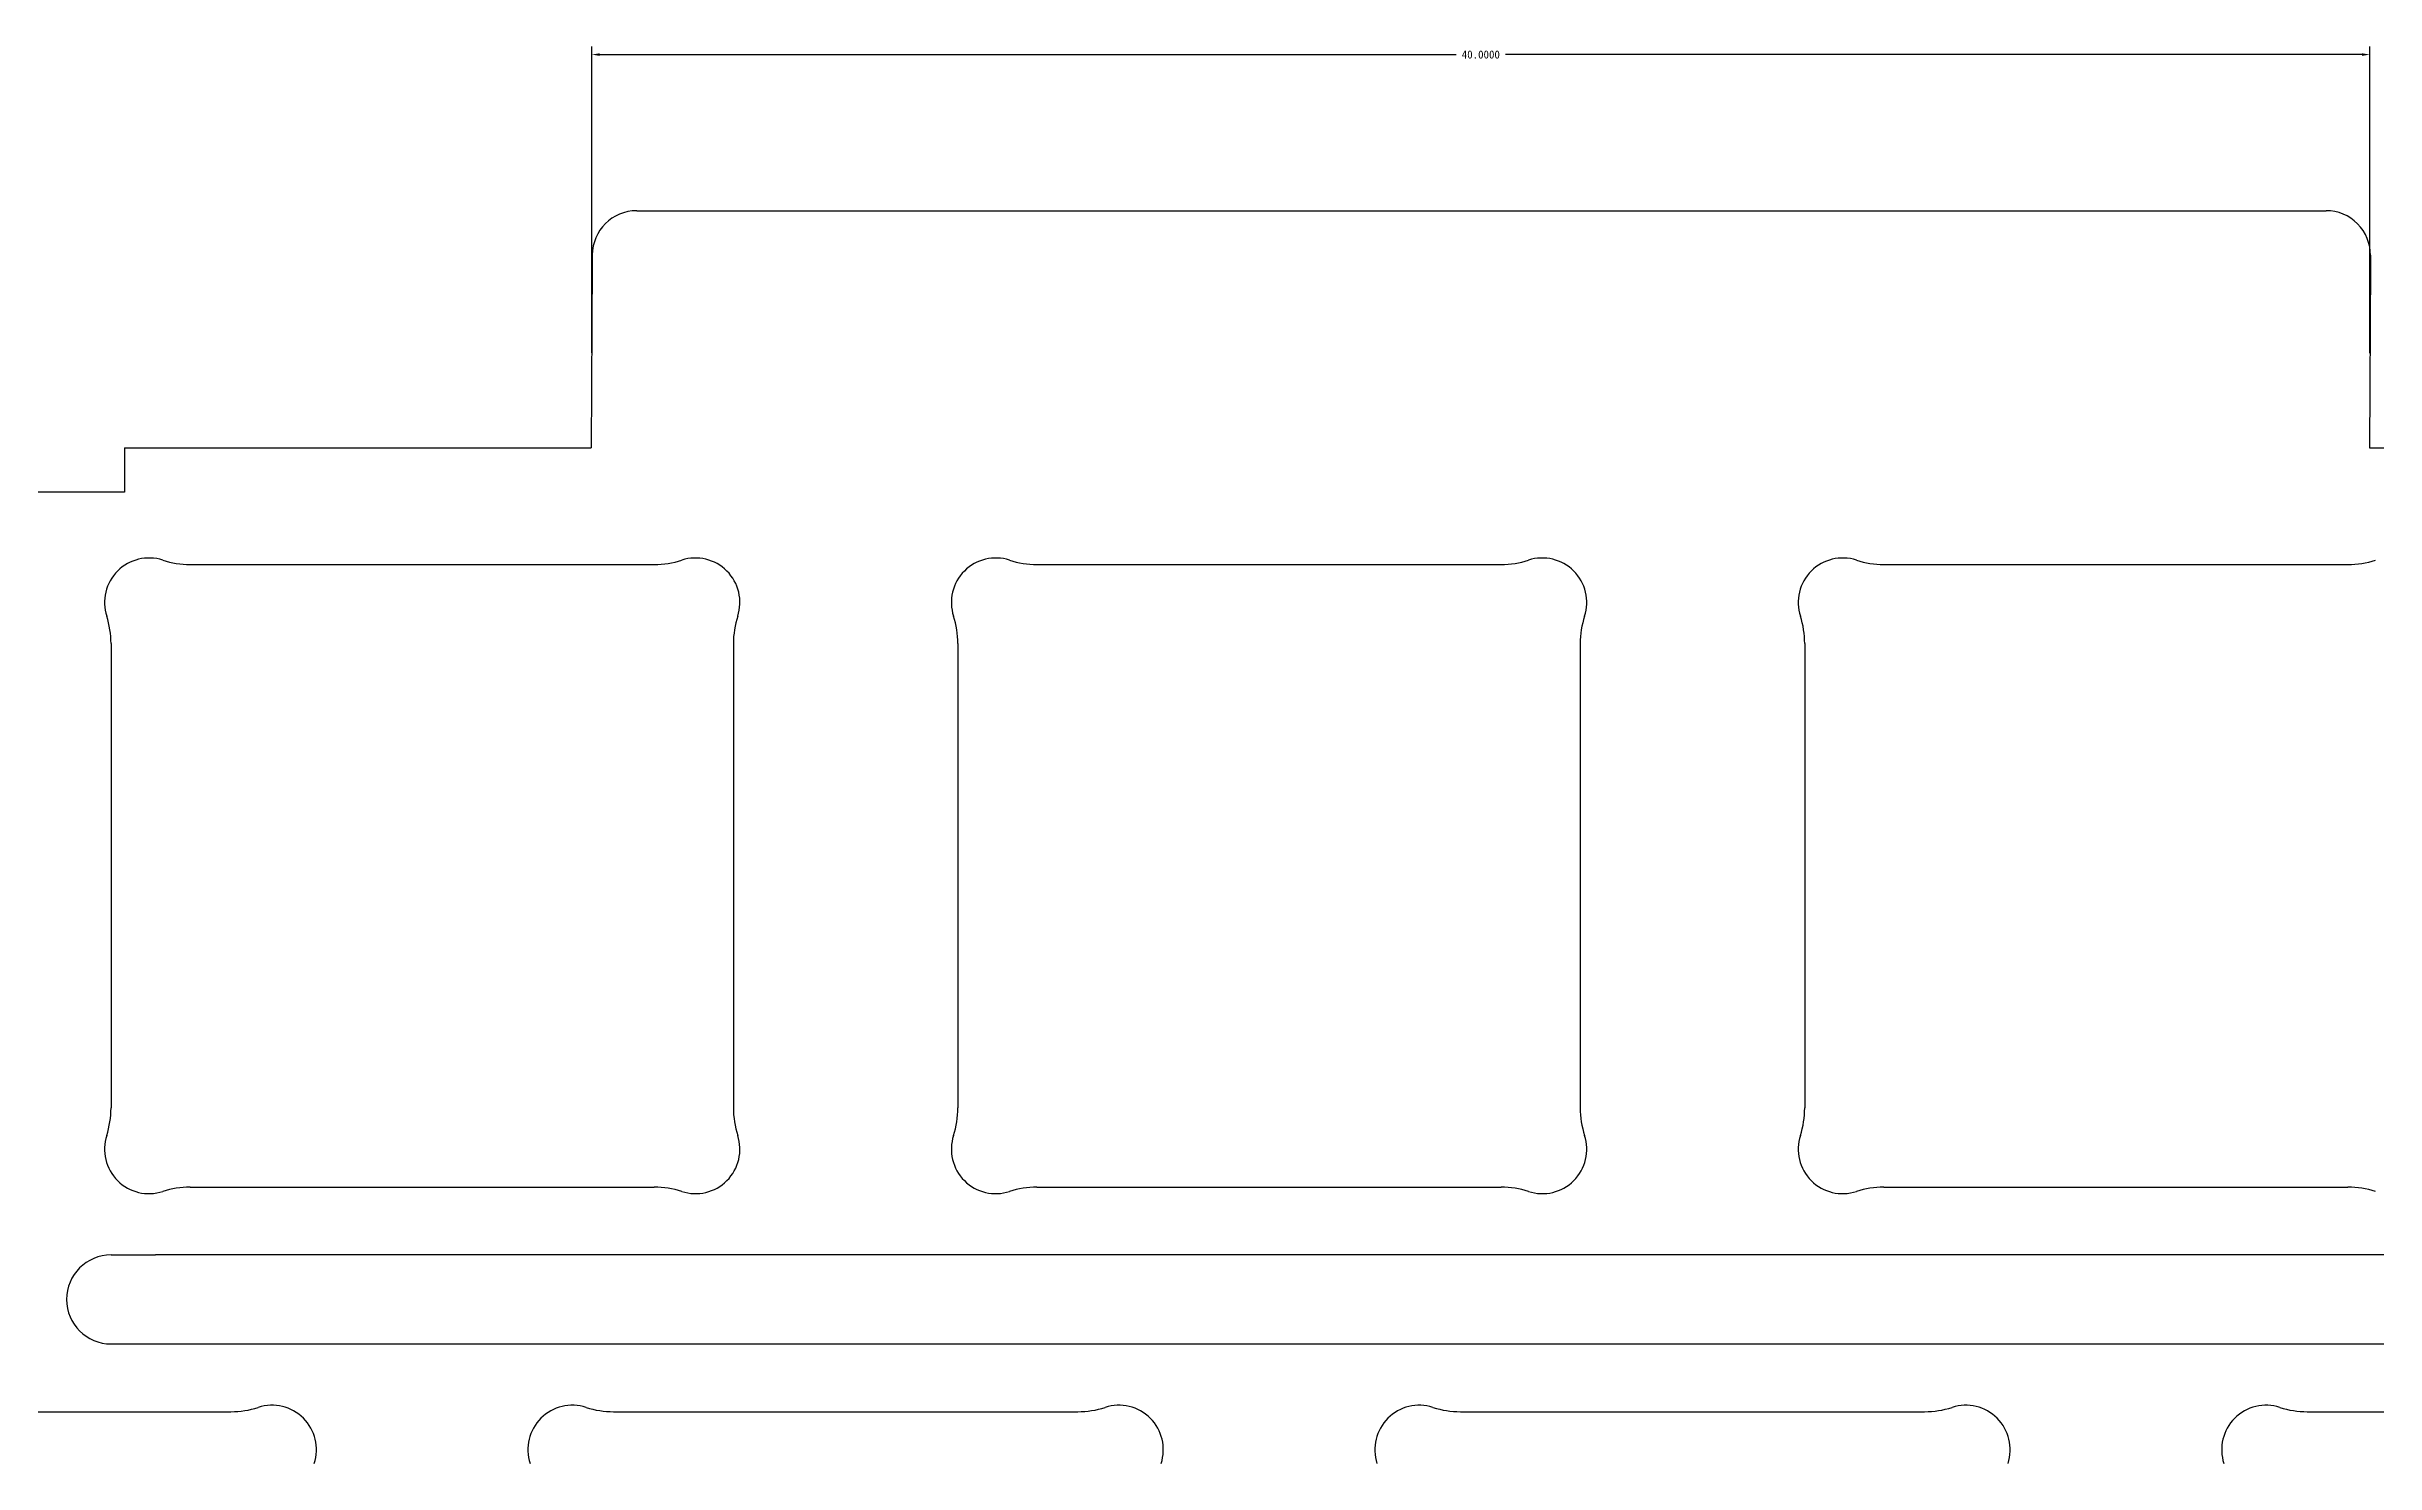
# Model space of a CAD drawing. Extents: x -8 to 2436, y -644 to 467.
# Drawn here: x 93.7 to 146.1, y -270.8 to -238.9 of the extents above; entities that cross this region are included whole.
import ezdxf

# ---------------------------------------------------------------- set-up
doc = ezdxf.new("R2010")
doc.units = 0
doc.header["$MEASUREMENT"] = 0
doc.dimstyles.get("Standard").update_dxf_attribs({"dimtxt": 0.18, "dimasz": 0.18, "dimexe": 0.18, "dimexo": 0.0625, "dimgap": 0.09, "dimtad": 0, "dimtih": 1, "dimtoh": 1, "dimdec": 4, "dimzin": 0, "dimdsep": 46, "dimtxsty": 'Standard', "dimcen": 0.09, "dimadec": 0, "dimazin": 0, "dimtfac": 1, "dimtdec": 4, "dimtofl": 0, "dimtmove": 0, "dimatfit": 3, "dimfxl": 1, "dimtolj": 1, "dimtzin": 0, "dimarcsym": 0})

# ---------------------------------------------------------------- blocks, each defined once
blk = doc.blocks.new('*D9')
at = {"color": 0, "linetype": 'Continuous', "lineweight": -2, "transparency": 16777216}
for p, q in [((105.932, -245.807), (105.932, -238.917)), ((106.112, -239.097), (125.377, -239.097)), ((145.752, -239.097), (126.487, -239.097)), ((145.932, -245.813), (145.932, -238.917))]:
    blk.add_line(p, q, dxfattribs=at)
at = {"color": 0, "linetype": 'Continuous', "transparency": 16777216}
for points in [[(106.112, -239.067), (106.112, -239.127), (105.932, -239.097)], [(145.752, -239.067), (145.752, -239.127), (145.932, -239.097)]]:
    blk.add_solid(points, dxfattribs=at)
at = {"layer": 'Defpoints', "color": 0, "linetype": 'Continuous', "transparency": 16777216}
for p in [(145.932, -239.097), (105.932, -245.87), (145.932, -245.876)]:
    blk.add_point(p, dxfattribs=at)
at = {"color": 0, "linetype": 'Continuous', "transparency": 16777216, "insert": (125.932, -239.097), "char_height": 0.18, "attachment_point": 5}
blk.add_mtext('\\A1;40.0000', dxfattribs=at)

msp = doc.modelspace()

# ---------------------------------------------------------------- linework, layer by layer
at = {"linetype": 'Continuous'}
for p, q in [((106.94452, -242.60779), (144.94453, -242.60779)), ((105.94453, -243.80154), (105.91869, -247.93779)), ((105.94453, -243.60154), (105.94453, -243.80154)), ((145.94451, -243.81406), (145.91869, -247.93779)), ((145.94453, -243.60779), (145.94451, -243.81406)), ((95.41869, -247.93779), (105.91869, -247.93779)), ((95.41869, -247.93779), (95.41869, -248.93779)), ((145.91869, -247.93779), (201.23125, -247.93779)), ((95.41869, -248.93779), (91.41869, -248.93779)), ((95.11861, -266.0882), (96.11861, -266.0882)), ((96.61858, -266.0882), (96.11861, -266.0882)), ((165.26854, -266.0882), (96.61858, -266.0882)), ((95.11861, -268.0882), (96.11861, -268.0882)), ((96.11861, -268.0882), (96.61858, -268.0882)), ((96.61858, -268.0882), (165.26854, -268.0882))]:
    msp.add_line(p, q, dxfattribs=at)
for p, q in [((96.89804, -250.5627), (107.33919, -250.5627)), ((115.94734, -250.5627), (126.38849, -250.5627)), ((134.99719, -250.5627), (145.43834, -250.5627)), ((95.11861, -252.34212), (95.11861, -262.78327)), ((109.11861, -252.34212), (109.11861, -262.78327)), ((114.16791, -252.34212), (114.16791, -262.78327)), ((128.16791, -252.34212), (128.16791, -262.78327)), ((133.21776, -252.34212), (133.21776, -262.78327)), ((96.89804, -264.5627), (107.33919, -264.5627)), ((115.94734, -264.5627), (126.38849, -264.5627)), ((134.99719, -264.5627), (145.43834, -264.5627)), ((87.37304, -269.6127), (97.81419, -269.6127)), ((106.42304, -269.6127), (116.86419, -269.6127)), ((125.47319, -269.6127), (135.91434, -269.6127)), ((144.52319, -269.6127), (154.96434, -269.6127))]:
    msp.add_line(p, q)
for centre, start, end in [((106.94452, -243.60779), 90, 179.641993), ((144.94453, -243.60779), 359.641182, 90)]:
    msp.add_arc(centre, 1, start, end, dxfattribs=at)
for centre, radius, start, end in [((95.97217, -251.41625), 1, 72.023738, 197.976262), ((96.89804, -248.5627), 2, 252.023738, 270), ((107.33919, -248.5627), 2, 270, 287.976262), ((108.26506, -251.41625), 1, 342.023738, 107.976262), ((115.02147, -251.41625), 1, 72.023738, 197.976262), ((115.94734, -248.5627), 2, 252.023738, 270), ((126.38849, -248.5627), 2, 270, 287.976262), ((127.31436, -251.41625), 1, 342.023738, 107.976262), ((134.07132, -251.41625), 1, 72.023738, 197.976262), ((134.99719, -248.5627), 2, 252.023738, 270), ((145.43834, -248.5627), 2, 270, 287.976262), ((93.11861, -252.34212), 2, 0, 17.976262), ((111.11861, -252.34212), 2, 162.023738, 180), ((112.16791, -252.34212), 2, 0, 17.976262), ((130.16791, -252.34212), 2, 162.023738, 180), ((131.21776, -252.34212), 2, 0, 17.976262), ((93.11861, -262.78327), 2, 342.023738, 0), ((111.11861, -262.78327), 2, 180, 197.976262), ((112.16791, -262.78327), 2, 342.023738, 0), ((130.16791, -262.78327), 2, 180, 197.976262), ((131.21776, -262.78327), 2, 342.023738, 0), ((95.97217, -263.70914), 1, 162.023738, 287.976262), ((108.26506, -263.70914), 1, 252.023738, 17.976262), ((115.02147, -263.70914), 1, 162.023738, 287.976262), ((127.31436, -263.70914), 1, 252.023738, 17.976262), ((134.07132, -263.70914), 1, 162.023738, 287.976262), ((96.89804, -266.5627), 2, 90, 107.976262), ((107.33919, -266.5627), 2, 72.023738, 90), ((115.94734, -266.5627), 2, 90, 107.976262), ((126.38849, -266.5627), 2, 72.023738, 90), ((134.99719, -266.5627), 2, 90, 107.976262), ((145.43834, -266.5627), 2, 72.023738, 90), ((97.81419, -267.6127), 2, 270, 287.976262), ((98.74006, -270.46625), 1, 342.023738, 107.976262), ((105.49717, -270.46625), 1, 72.023738, 197.976262), ((106.42304, -267.6127), 2, 252.023738, 270), ((116.86419, -267.6127), 2, 270, 287.976262), ((117.79006, -270.46625), 1, 342.023738, 107.976262), ((124.54732, -270.46625), 1, 72.023738, 197.976262), ((125.47319, -267.6127), 2, 252.023738, 270), ((135.91434, -267.6127), 2, 270, 287.976262), ((136.84021, -270.46625), 1, 342.023738, 107.976262), ((143.59732, -270.46625), 1, 72.023738, 197.976262), ((144.52319, -267.6127), 2, 252.023738, 270)]:
    msp.add_arc(centre, radius, start, end)
at = {"color": 7, "true_color": 0xffffff}
msp.add_arc((95.11861, -267.0882), 1, 90, 270, dxfattribs=at)

# ---------------------------------------------------------------- dimensions: what is measured, and where the dimension line sits
at = {"linetype": 'Continuous'}
dim = msp.add_linear_dim(base=(145.9316, -239.09744), p1=(105.93161, -245.86967), p2=(145.9316, -245.87592), dimstyle='Standard', dxfattribs=at)
dim.commit()
dim.dimension.update_dxf_attribs({"geometry": '*D9', "text_midpoint": (125.93161, -239.09744)})

doc.saveas('drawing.dxf')
